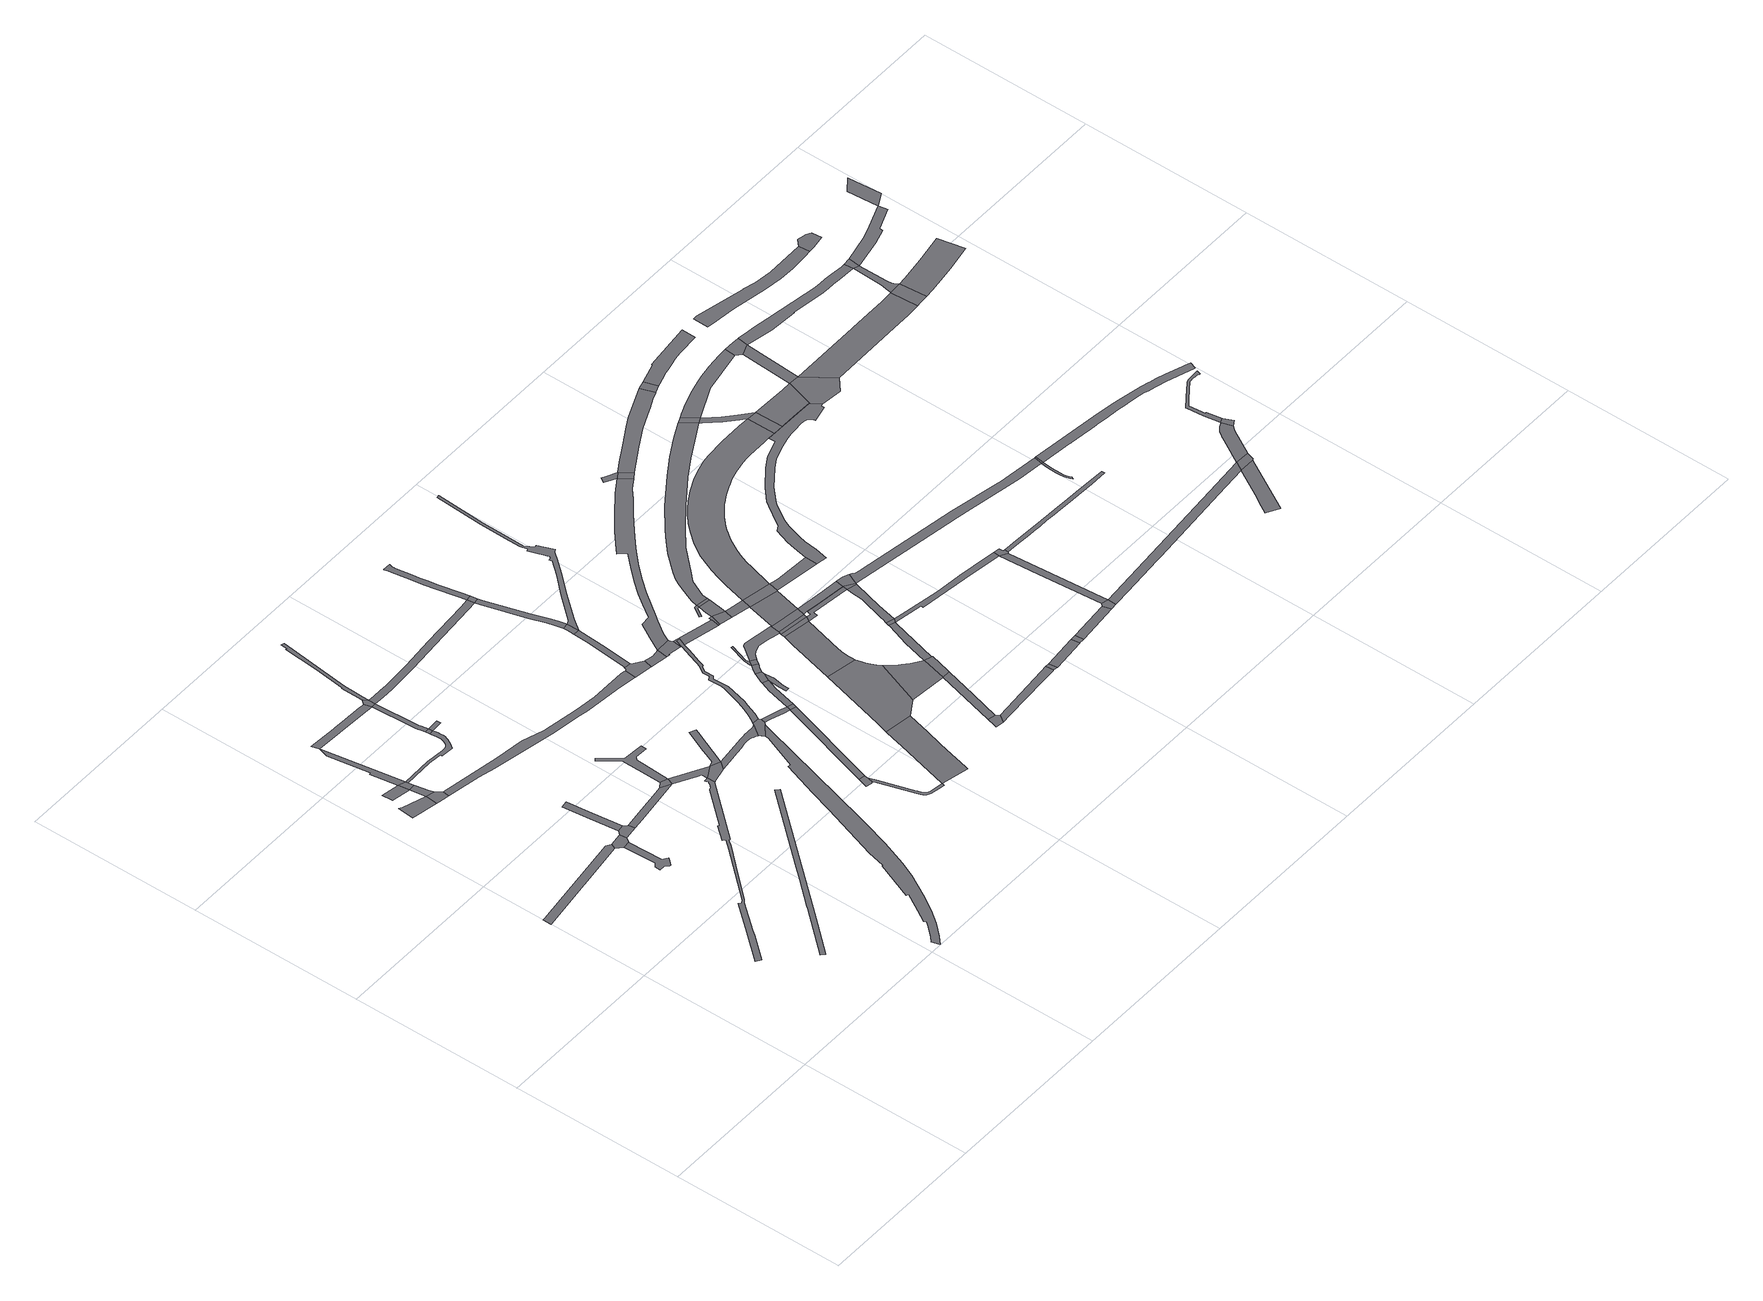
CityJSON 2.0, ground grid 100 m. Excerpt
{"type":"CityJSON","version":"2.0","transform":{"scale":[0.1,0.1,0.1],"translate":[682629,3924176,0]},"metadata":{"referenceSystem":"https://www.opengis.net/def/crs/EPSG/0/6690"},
"CityObjects":{
"road1":{"type":"Road","attributes":{"name":"太田３０１号線","class":"1040","function":"4","usage":"4","RoadStructureAttribute.sectionType":"1"},"geometry":[{"type":"MultiSurface","lod":"1","boundaries":[[[0,1,2,3,4,5]]]}]},
"road2":{"type":"Road","attributes":{"name":"太田１７６号線","class":"1040","function":"4","usage":"4","RoadStructureAttribute.sectionType":"1"},"geometry":[{"type":"MultiSurface","lod":"1","boundaries":[[[6,7,8,9,10]]]}]},
"road3":{"type":"Road","attributes":{"class":"1040","function":"9020","usage":"4","RoadStructureAttribute.sectionType":"1"},"geometry":[{"type":"MultiSurface","lod":"1","boundaries":[[[11,12,13,14]]]}]},
"road4":{"type":"Road","attributes":{"class":"1040","function":"9020","usage":"4","RoadStructureAttribute.sectionType":"1"},"geometry":[{"type":"MultiSurface","lod":"1","boundaries":[[[15,16,17,18,19,20,21,22,23,24,25,26]]]}]},
"road5":{"type":"Road","attributes":{"name":"太田１７６号線","class":"1040","function":"4","usage":"4","RoadStructureAttribute.sectionType":"4"},"geometry":[{"type":"MultiSurface","lod":"1","boundaries":[[[9,8,27,28,29,30]]]}]},
"road6":{"type":"Road","attributes":{"name":"太田４０２号線","class":"1040","function":"4","usage":"4","RoadStructureAttribute.sectionType":"1"},"geometry":[{"type":"MultiSurface","lod":"1","boundaries":[[[31,13,9,30,32,33]]]}]},
"road7":{"type":"Road","attributes":{"name":"太田４０２号線","class":"1040","function":"4","usage":"4","RoadStructureAttribute.sectionType":"4"},"geometry":[{"type":"MultiSurface","lod":"1","boundaries":[[[14,13,31,34,35]]]}]},
"road8":{"type":"Road","attributes":{"name":"太田３０１号線","class":"1040","function":"4","usage":"4","RoadStructureAttribute.sectionType":"4"},"geometry":[{"type":"MultiSurface","lod":"1","boundaries":[[[36,5,4,16,15,37]]]}]},
"road9":{"type":"Road","attributes":{"name":"太田３０４号線","class":"1040","function":"4","usage":"4","RoadStructureAttribute.sectionType":"1"},"geometry":[{"type":"MultiSurface","lod":"1","boundaries":[[[38,39,40,41,42,43,44,45,46,47,48,49,50,51,52,53,54,55,56,57,58,59,60,61,62,63,64,65,66,67,68,69,70,71,72,73]]]}]},
"road10":{"type":"Road","attributes":{"name":"太田４０２号線","class":"1040","function":"4","usage":"4","RoadStructureAttribute.sectionType":"1"},"geometry":[{"type":"MultiSurface","lod":"1","boundaries":[[[74,75,76,77,14,35,78]]]}]},
"road11":{"type":"Road","attributes":{"name":"太田３０１号線","class":"1040","function":"4","usage":"4","RoadStructureAttribute.sectionType":"4"},"geometry":[{"type":"MultiSurface","lod":"1","boundaries":[[[79,80,36,37,81,82]]]}]},
"road12":{"type":"Road","attributes":{"name":"太田５００号線","class":"1040","function":"4","usage":"4","RoadStructureAttribute.sectionType":"1"},"geometry":[{"type":"MultiSurface","lod":"1","boundaries":[[[83,84,85,80,79,86]]]}]},
"road13":{"type":"Road","attributes":{"name":"太田３０５号線","class":"1040","function":"4","usage":"4","RoadStructureAttribute.sectionType":"1"},"geometry":[{"type":"MultiSurface","lod":"1","boundaries":[[[87,88,89,90,91,92,93,94,95,96]]]}]},
"road14":{"type":"Road","attributes":{"name":"太田１８８号線","class":"1040","function":"4","usage":"4","RoadStructureAttribute.sectionType":"1"},"geometry":[{"type":"MultiSurface","lod":"1","boundaries":[[[97,98,99,100,101,102,103,104,105,106,107,108,109,110,111,112,35,34,113,114,115,116,117,118,119,120,121,122,123,124,125]]]}]},
"road15":{"type":"Road","attributes":{"name":"太田１８７号線","class":"1040","function":"4","usage":"4","RoadStructureAttribute.sectionType":"1"},"geometry":[{"type":"MultiSurface","lod":"1","boundaries":[[[126,74,127,128,129,130,131,132,133,134,135]]]}]},
"road16":{"type":"Road","attributes":{"name":"太田３０１号線","class":"1040","function":"4","usage":"4","RoadStructureAttribute.sectionType":"1"},"geometry":[{"type":"MultiSurface","lod":"1","boundaries":[[[136,137,138,139,82,81,140,141]]]}]},
"road17":{"type":"Road","attributes":{"name":"太田１８８号線","class":"1040","function":"4","usage":"4","RoadStructureAttribute.sectionType":"4"},"geometry":[{"type":"MultiSurface","lod":"1","boundaries":[[[142,143,98,97]]]}]},
"road18":{"type":"Road","attributes":{"name":"太田１８８号線","class":"1040","function":"4","usage":"4","RoadStructureAttribute.sectionType":"1"},"geometry":[{"type":"MultiSurface","lod":"1","boundaries":[[[128,144,145,146,147,143,142,148,149,150,151]]]}]},
"road19":{"type":"Road","attributes":{"class":"1040","function":"9020","usage":"4","RoadStructureAttribute.sectionType":"1"},"geometry":[{"type":"MultiSurface","lod":"1","boundaries":[[[152,142,97,153]]]}]},
"road20":{"type":"Road","attributes":{"name":"太田１８７号線","class":"1040","function":"4","usage":"4","RoadStructureAttribute.sectionType":"4"},"geometry":[{"type":"MultiSurface","lod":"1","boundaries":[[[154,129,128,151,155]]]}]},
"road21":{"type":"Road","attributes":{"name":"太田３０１号線","class":"1040","function":"4","usage":"4","RoadStructureAttribute.sectionType":"1"},"geometry":[{"type":"MultiSurface","lod":"1","boundaries":[[[156,136,141,157]]]}]},
"road22":{"type":"Road","attributes":{"name":"山手１６５号線","class":"1040","function":"4","usage":"4","RoadStructureAttribute.sectionType":"1"},"geometry":[{"type":"MultiSurface","lod":"1","boundaries":[[[158,159,160,161,162,163,164,165,166,167,168,169,170,171,172,173,174,175,176,177,178,179,180,181,182,183,184,185,186]]]}]},
"road23":{"type":"Road","attributes":{"name":"太田３０３号線","class":"1040","function":"4","usage":"4","RoadStructureAttribute.sectionType":"1"},"geometry":[{"type":"MultiSurface","lod":"1","boundaries":[[[187,188,189,190,156,157,191,192,193,194,195,196]]]}]},
"road24":{"type":"Road","attributes":{"name":"太田１７６号線","class":"1040","function":"4","usage":"4","RoadStructureAttribute.sectionType":"1"},"geometry":[{"type":"MultiSurface","lod":"1","boundaries":[[[29,28,197,198,199,200,201,202,203,204,205,206,207,208,209,210,211,212]]]}]},
"road25":{"type":"Road","attributes":{"name":"太田３０１号線","class":"1040","function":"4","usage":"4","RoadStructureAttribute.sectionType":"1"},"geometry":[{"type":"MultiSurface","lod":"1","boundaries":[[[157,141,213,214,38,215]]]}]},
"road26":{"type":"Road","attributes":{"name":"太田１８８号線","class":"1040","function":"4","usage":"4","RoadStructureAttribute.sectionType":"1"},"geometry":[{"type":"MultiSurface","lod":"1","boundaries":[[[216,217,218,219,220,221,154,155,222,223]]]}]},
"road27":{"type":"Road","attributes":{"name":"太田３０４号線","class":"1040","function":"4","usage":"4","RoadStructureAttribute.sectionType":"4"},"geometry":[{"type":"MultiSurface","lod":"1","boundaries":[[[215,38,73,224,225]]]}]},
"road28":{"type":"Road","attributes":{"class":"1040","function":"9020","usage":"4","RoadStructureAttribute.sectionType":"1"},"geometry":[{"type":"MultiSurface","lod":"1","boundaries":[[[226,227,228,229,230,231,215,225,232]]]}]},
"road29":{"type":"Road","attributes":{"name":"太田３０４号線","class":"1040","function":"4","usage":"4","RoadStructureAttribute.sectionType":"1"},"geometry":[{"type":"MultiSurface","lod":"1","boundaries":[[[233,234,235,236,237,238,239,240,241,242,225,224,243,244,245,246,247,248,249,250,251,252,253,254]]]}]},
"road30":{"type":"Road","attributes":{"name":"太田５０９号線","class":"1040","function":"4","usage":"4","RoadStructureAttribute.sectionType":"4"},"geometry":[{"type":"MultiSurface","lod":"1","boundaries":[[[255,256,257,258,259,260,261,262]]]}]},
"road31":{"type":"Road","attributes":{"name":"太田１８７号線","class":"1040","function":"4","usage":"4","RoadStructureAttribute.sectionType":"1"},"geometry":[{"type":"MultiSurface","lod":"1","boundaries":[[[263,264,265,266,267,268,269,155,151,270,271,272,273,274,275,276,277]]]}]},
"road32":{"type":"Road","attributes":{"name":"太田１４１号線","class":"1040","function":"4","usage":"4","RoadStructureAttribute.sectionType":"1"},"geometry":[{"type":"MultiSurface","lod":"1","boundaries":[[[260,259,278,279,280,281,282,283,284,285,286,287,288,289,290,291,292,293,294,295,296,297,298,299]]]}]},
"road33":{"type":"Road","attributes":{"name":"山手１６５号線","class":"1040","function":"4","usage":"4","RoadStructureAttribute.sectionType":"4"},"geometry":[{"type":"MultiSurface","lod":"1","boundaries":[[[300,301,233,254,302,303,304,159,158,305,306]]]}]},
"road34":{"type":"Road","attributes":{"name":"太田５０９号線","class":"1040","function":"4","usage":"4","RoadStructureAttribute.sectionType":"1"},"geometry":[{"type":"MultiSurface","lod":"1","boundaries":[[[307,308,255,262,309,310]]]}]},
"road35":{"type":"Road","attributes":{"class":"1040","function":"9020","usage":"4","RoadStructureAttribute.sectionType":"3"},"geometry":[{"type":"MultiSurface","lod":"1","boundaries":[[[306,305,311,312,307,313,314,315]]]}]},
"road36":{"type":"Road","attributes":{"name":"田島飛鹿線","class":"1040","function":"4","usage":"4","RoadStructureAttribute.sectionType":"1"},"geometry":[{"type":"MultiSurface","lod":"1","boundaries":[[[316,317,318,319,291,320,321,322,323,324,325]]]}]},
"road37":{"type":"Road","attributes":{"name":"太田１７６号線","class":"1040","function":"4","usage":"4","RoadStructureAttribute.sectionType":"4"},"geometry":[{"type":"MultiSurface","lod":"1","boundaries":[[[326,327,204,203,328,329,330,331]]]}]},
"road38":{"type":"Road","attributes":{"name":"太田５０９号線","class":"1040","function":"4","usage":"4","RoadStructureAttribute.sectionType":"4"},"geometry":[{"type":"MultiSurface","lod":"1","boundaries":[[[313,307,310,332,333]]]}]},
"road39":{"type":"Road","attributes":{"name":"山手１６５号線","class":"1040","function":"4","usage":"4","RoadStructureAttribute.sectionType":"1"},"geometry":[{"type":"MultiSurface","lod":"1","boundaries":[[[334,335,336,337,338,339,340,341,342,343,344,345,346,347,348,349,350,351,301,300,352,353,354,355,356,357,358,359,360,361,362,363,364,365,366,367,368]]]}]},
"road40":{"type":"Road","attributes":{"name":"太田１８４号線","class":"1040","function":"4","usage":"4","RoadStructureAttribute.sectionType":"1"},"geometry":[{"type":"MultiSurface","lod":"1","boundaries":[[[369,370,371,372,326,331,373]]]}]},
"road41":{"type":"Road","attributes":{"name":"太田５０９号線","class":"1040","function":"4","usage":"4","RoadStructureAttribute.sectionType":"1"},"geometry":[{"type":"MultiSurface","lod":"1","boundaries":[[[374,375,313,333,376,377]]]}]},
"road42":{"type":"Road","attributes":{"name":"太田１７６号線","class":"1040","function":"4","usage":"4","RoadStructureAttribute.sectionType":"1"},"geometry":[{"type":"MultiSurface","lod":"1","boundaries":[[[329,328,378,379,380]]]}]},
"road43":{"type":"Road","attributes":{"name":"太田１８４号線","class":"1040","function":"4","usage":"4","RoadStructureAttribute.sectionType":"4"},"geometry":[{"type":"MultiSurface","lod":"1","boundaries":[[[381,382,383,370,369]]]}]},
"road44":{"type":"Road","attributes":{"name":"太田１８４号線","class":"1040","function":"4","usage":"4","RoadStructureAttribute.sectionType":"1"},"geometry":[{"type":"MultiSurface","lod":"1","boundaries":[[[384,277,385,386,387,388,382,381,389,390,391,392,393]]]}]},
"road45":{"type":"Road","attributes":{"name":"太田１８４号線","class":"1040","function":"4","usage":"4","RoadStructureAttribute.sectionType":"4"},"geometry":[{"type":"MultiSurface","lod":"1","boundaries":[[[394,263,277,384]]]}]},
"road46":{"type":"Road","attributes":{"class":"1040","function":"9020","usage":"4","RoadStructureAttribute.sectionType":"1"},"geometry":[{"type":"MultiSurface","lod":"1","boundaries":[[[395,377,396,397,398,399,400]]]}]},
"road47":{"type":"Road","attributes":{"name":"太田５０９号線","class":"1040","function":"4","usage":"4","RoadStructureAttribute.sectionType":"4"},"geometry":[{"type":"MultiSurface","lod":"1","boundaries":[[[401,402,403,374,377,395,404]]]}]},
"road48":{"type":"Road","attributes":{"name":"太田１８４号線","class":"1040","function":"4","usage":"4","RoadStructureAttribute.sectionType":"1"},"geometry":[{"type":"MultiSurface","lod":"1","boundaries":[[[405,406,407,408,409,410,411,412,413,414,263,394,415,416,417,418,419,420,421,422,423,424]]]}]},
"road49":{"type":"Road","attributes":{"name":"山手１６５号線","class":"1040","function":"4","usage":"4","RoadStructureAttribute.sectionType":"4"},"geometry":[{"type":"MultiSurface","lod":"1","boundaries":[[[425,379,378,426,427,428,429,430,431,432,433]]]}]},
"road50":{"type":"Road","attributes":{"name":"太田５０９号線","class":"1040","function":"4","usage":"4","RoadStructureAttribute.sectionType":"1"},"geometry":[{"type":"MultiSurface","lod":"1","boundaries":[[[434,435,401,404,436,437,438]]]}]},
"road51":{"type":"Road","attributes":{"name":"太田５０９号線","class":"1040","function":"4","usage":"4","RoadStructureAttribute.sectionType":"4"},"geometry":[{"type":"MultiSurface","lod":"1","boundaries":[[[439,434,438,440,441]]]}]},
"road52":{"type":"Road","attributes":{"name":"田島飛鹿線","class":"1040","function":"4","usage":"4","RoadStructureAttribute.sectionType":"4"},"geometry":[{"type":"MultiSurface","lod":"1","boundaries":[[[442,443,444,316,325,445,446,447,448,449,450,451]]]}]},
"road53":{"type":"Road","attributes":{"class":"1040","function":"9020","usage":"4","RoadStructureAttribute.sectionType":"1"},"geometry":[{"type":"MultiSurface","lod":"1","boundaries":[[[452,453,454,455,434,439,456,457,458,459]]]}]},
"road54":{"type":"Road","attributes":{"name":"太田４３１号線","class":"1040","function":"4","usage":"4","RoadStructureAttribute.sectionType":"4"},"geometry":[{"type":"MultiSurface","lod":"1","boundaries":[[[460,461,462,463,464,465,466]]]}]},
"road55":{"type":"Road","attributes":{"name":"太田１７６号線","class":"1040","function":"4","usage":"4","RoadStructureAttribute.sectionType":"3"},"geometry":[{"type":"MultiSurface","lod":"1","boundaries":[[[430,429,335,367,467,468]]]}]},
"road56":{"type":"Road","attributes":{"name":"太田５０９号線","class":"1040","function":"4","usage":"4","RoadStructureAttribute.sectionType":"1"},"geometry":[{"type":"MultiSurface","lod":"1","boundaries":[[[469,470,471,472,473,439,441,474,475,476,477,478,479,480,481,482,483]]]}]},
"road57":{"type":"Road","attributes":{"name":"太田４３１号線","class":"1040","function":"4","usage":"4","RoadStructureAttribute.sectionType":"1"},"geometry":[{"type":"MultiSurface","lod":"1","boundaries":[[[484,485,460,466,486,487,488]]]}]},
"road58":{"type":"Road","attributes":{"name":"新屋敷巾前線","class":"1040","function":"4","usage":"4","RoadStructureAttribute.sectionType":"1"},"geometry":[{"type":"MultiSurface","lod":"1","boundaries":[[[446,445,484,489,490,491,492,493]]]}]},
"road59":{"type":"Road","attributes":{"name":"太田１７６号線","class":"1040","function":"4","usage":"4","RoadStructureAttribute.sectionType":"1"},"geometry":[{"type":"MultiSurface","lod":"1","boundaries":[[[494,468,467,495,496]]]}]},
"road60":{"type":"Road","attributes":{"name":"田島飛鹿線","class":"1040","function":"4","usage":"4","RoadStructureAttribute.sectionType":"1"},"geometry":[{"type":"MultiSurface","lod":"1","boundaries":[[[497,498,442,451,499,500,501,502,503,504,505]]]}]},
"road61":{"type":"Road","attributes":{"class":"1040","function":"9020","usage":"4","RoadStructureAttribute.sectionType":"1"},"geometry":[{"type":"MultiSurface","lod":"1","boundaries":[[[506,507,508,509,510,511,512,513,514]]]}]},
"road62":{"type":"Road","attributes":{"name":"太田１８３号線","class":"1040","function":"4","usage":"4","RoadStructureAttribute.sectionType":"1"},"geometry":[{"type":"MultiSurface","lod":"1","boundaries":[[[515,516,517,518,519,520,521,522,523,524,525,526,527,528,529,530,531,381,369,532,533,534,535,536,537,538,539,540,541,542]]]}]},
"road63":{"type":"Road","attributes":{"name":"太田１７６号線","class":"1040","function":"4","usage":"4","RoadStructureAttribute.sectionType":"4"},"geometry":[{"type":"MultiSurface","lod":"1","boundaries":[[[496,495,543,544]]]}]},
"road64":{"type":"Road","attributes":{"name":"太田３８６号線","class":"1040","function":"4","usage":"4","RoadStructureAttribute.sectionType":"1"},"geometry":[{"type":"MultiSurface","lod":"1","boundaries":[[[514,545,546,496,544,547]]]}]},
"road65":{"type":"Road","attributes":{"name":"太田１４８号線","class":"1040","function":"4","usage":"4","RoadStructureAttribute.sectionType":"1"},"geometry":[{"type":"MultiSurface","lod":"1","boundaries":[[[548,549,464,463,550,551,552,553,554]]]}]},
"road66":{"type":"Road","attributes":{"name":"太田３８６号線","class":"1040","function":"4","usage":"4","RoadStructureAttribute.sectionType":"4"},"geometry":[{"type":"MultiSurface","lod":"1","boundaries":[[[506,514,547,555]]]}]},
"road67":{"type":"Road","attributes":{"name":"田島飛鹿線","class":"1040","function":"4","usage":"4","RoadStructureAttribute.sectionType":"4"},"geometry":[{"type":"MultiSurface","lod":"1","boundaries":[[[556,557,497,505,558]]]}]},
"road68":{"type":"Road","attributes":{"name":"新屋敷巾前線","class":"1040","function":"4","usage":"4","RoadStructureAttribute.sectionType":"4"},"geometry":[{"type":"MultiSurface","lod":"1","boundaries":[[[489,484,488,559,560,561]]]}]},
"road69":{"type":"Road","attributes":{"name":"太田１７６号線","class":"1040","function":"4","usage":"4","RoadStructureAttribute.sectionType":"1"},"geometry":[{"type":"MultiSurface","lod":"1","boundaries":[[[544,543,562,563]]]}]},
"road70":{"type":"Road","attributes":{"name":"田島飛鹿線","class":"1040","function":"4","usage":"4","RoadStructureAttribute.sectionType":"3"},"geometry":[{"type":"MultiSurface","lod":"1","boundaries":[[[564,565,482,481,566,567]]]}]},
"road71":{"type":"Road","attributes":{"name":"新屋敷巾前線","class":"1040","function":"4","usage":"4","RoadStructureAttribute.sectionType":"1"},"geometry":[{"type":"MultiSurface","lod":"1","boundaries":[[[568,569,570,489,561,571,572]]]}]},
"road72":{"type":"Road","attributes":{"name":"田島飛鹿線","class":"1040","function":"4","usage":"4","RoadStructureAttribute.sectionType":"3"},"geometry":[{"type":"MultiSurface","lod":"1","boundaries":[[[573,563,562,574,575,576,577]]]}]},
"road73":{"type":"Road","attributes":{"name":"山手１６５号線","class":"1040","function":"4","usage":"4","RoadStructureAttribute.sectionType":"1"},"geometry":[{"type":"MultiSurface","lod":"1","boundaries":[[[578,579,580,581,582,583,584,585,586,587,588,589,590,591,592,379,425,593,594,595,596,597,598,599,600,601,602,603,604,605,606,607,608,609]]]}]},
"road74":{"type":"Road","attributes":{"name":"太田１４８号線","class":"1040","function":"4","usage":"4","RoadStructureAttribute.sectionType":"4"},"geometry":[{"type":"MultiSurface","lod":"1","boundaries":[[[610,548,554,611]]]}]},
"road75":{"type":"Road","attributes":{"name":"新屋敷巾前線","class":"1040","function":"4","usage":"4","RoadStructureAttribute.sectionType":"4"},"geometry":[{"type":"MultiSurface","lod":"1","boundaries":[[[612,568,572,613]]]}]},
"road76":{"type":"Road","attributes":{"class":"1040","function":"9020","usage":"4","RoadStructureAttribute.sectionType":"1"},"geometry":[{"type":"MultiSurface","lod":"1","boundaries":[[[614,615,616,617,618,558,505,619,620,621,622,623]]]}]},
"road77":{"type":"Road","attributes":{"name":"太田５０９号線","class":"1040","function":"4","usage":"4","RoadStructureAttribute.sectionType":"1"},"geometry":[{"type":"MultiSurface","lod":"1","boundaries":[[[567,566,624,625,626,627,628]]]}]},
"road78":{"type":"Road","attributes":{"name":"新屋敷巾前線","class":"1040","function":"4","usage":"4","RoadStructureAttribute.sectionType":"1"},"geometry":[{"type":"MultiSurface","lod":"1","boundaries":[[[622,629,630,631,632,612,613,633,634,635]]]}]},
"road79":{"type":"Road","attributes":{"name":"太田１４８号線","class":"1040","function":"4","usage":"4","RoadStructureAttribute.sectionType":"1"},"geometry":[{"type":"MultiSurface","lod":"1","boundaries":[[[636,610,611,637,638,639]]]}]},
"road80":{"type":"Road","attributes":{"name":"太田１７６号線","class":"1040","function":"4","usage":"4","RoadStructureAttribute.sectionType":"1"},"geometry":[{"type":"MultiSurface","lod":"1","boundaries":[[[640,577,576,641,642]]]}]},
"road81":{"type":"Road","attributes":{"name":"新屋敷巾前線","class":"1040","function":"4","usage":"4","RoadStructureAttribute.sectionType":"4"},"geometry":[{"type":"MultiSurface","lod":"1","boundaries":[[[626,623,622,635,643]]]}]},
"road82":{"type":"Road","attributes":{"name":"新屋敷巾前線","class":"1040","function":"4","usage":"4","RoadStructureAttribute.sectionType":"4"},"geometry":[{"type":"MultiSurface","lod":"1","boundaries":[[[627,626,643,644,645]]]}]},
"road83":{"type":"Road","attributes":{"name":"太田１４８号線","class":"1040","function":"4","usage":"4","RoadStructureAttribute.sectionType":"4"},"geometry":[{"type":"MultiSurface","lod":"1","boundaries":[[[646,636,639,647]]]}]},
"road84":{"type":"Road","attributes":{"name":"太田１４９号線","class":"1040","function":"4","usage":"4","RoadStructureAttribute.sectionType":"1"},"geometry":[{"type":"MultiSurface","lod":"1","boundaries":[[[613,572,648,649,650,651,652,653,654,655,656]]]}]},
"road85":{"type":"Road","attributes":{"name":"太田３８６号線","class":"1040","function":"4","usage":"4","RoadStructureAttribute.sectionType":"1"},"geometry":[{"type":"MultiSurface","lod":"1","boundaries":[[[657,658,659,660,661,662,663,664,665,666,667,668,669,670,506,555,671,672,673,674,675,676,677,678,679,680]]]}]},
"road86":{"type":"Road","attributes":{"name":"太田１４８号線","class":"1040","function":"4","usage":"4","RoadStructureAttribute.sectionType":"1"},"geometry":[{"type":"MultiSurface","lod":"1","boundaries":[[[681,646,647,682]]]}]},
"road87":{"type":"Road","attributes":{"name":"田島飛鹿線","class":"1040","function":"4","usage":"4","RoadStructureAttribute.sectionType":"1"},"geometry":[{"type":"MultiSurface","lod":"1","boundaries":[[[683,684,685,686,687,688,689,690,691,692,693,694,695,696,697,698,699,700,563,562,565,481,480,556,558,701,566,567,575,577,702,703,704,705,706,707,708,709,710,711,712,713,714,715,716,717,718,719,720,721,722,723,724,725,726,727,728,729,730,731,732,733,734,735,736,737,738]]]}]},
"road88":{"type":"Road","attributes":{"class":"1040","function":"9020","usage":"4","RoadStructureAttribute.sectionType":"1"},"geometry":[{"type":"MultiSurface","lod":"1","boundaries":[[[739,740,741,578,742,743]]]}]},
"road89":{"type":"Road","attributes":{"name":"山手１６５号線","class":"1040","function":"4","usage":"4","RoadStructureAttribute.sectionType":"4"},"geometry":[{"type":"MultiSurface","lod":"1","boundaries":[[[742,578,609,744]]]}]},
"road90":{"type":"Road","attributes":{"name":"太田１４８号線","class":"1040","function":"4","usage":"4","RoadStructureAttribute.sectionType":"4"},"geometry":[{"type":"MultiSurface","lod":"1","boundaries":[[[745,681,682,746,747]]]}]},
"road91":{"type":"Road","attributes":{"name":"太田１４９号線","class":"1040","function":"4","usage":"4","RoadStructureAttribute.sectionType":"1"},"geometry":[{"type":"MultiSurface","lod":"1","boundaries":[[[651,748,745,747,749]]]}]},
"road92":{"type":"Road","attributes":{"name":"太田１４９号線","class":"1040","function":"4","usage":"4","RoadStructureAttribute.sectionType":"4"},"geometry":[{"type":"MultiSurface","lod":"1","boundaries":[[[652,651,749,750,751,752,753]]]}]},
"road93":{"type":"Road","attributes":{"name":"新屋敷巾前線","class":"1040","function":"4","usage":"4","RoadStructureAttribute.sectionType":"1"},"geometry":[{"type":"MultiSurface","lod":"1","boundaries":[[[644,643,754,755,756,757,758,759,760,761,762,763,764,765,766,767,768,769,770,771,772,773]]]}]},
"road94":{"type":"Road","attributes":{"name":"太田４３２号線","class":"1040","function":"4","usage":"4","RoadStructureAttribute.sectionType":"1"},"geometry":[{"type":"MultiSurface","lod":"1","boundaries":[[[774,775,776,777,778,779,780,781,782,783,784,785,786,642,641,787,788,789,790,791,792,793,794,795,796,797,798,799,800,801,802,803,804,805,806,807,808,809,810,811,812,813,814]]]}]},
"road95":{"type":"Road","attributes":{"name":"山手１６５号線","class":"1040","function":"4","usage":"4","RoadStructureAttribute.sectionType":"1"},"geometry":[{"type":"MultiSurface","lod":"1","boundaries":[[[815,816,817,818,819,742,744,820,821,822,823,824,825,826,827]]]}]},
"road96":{"type":"Road","attributes":{"name":"太田３８６号線","class":"1040","function":"4","usage":"4","RoadStructureAttribute.sectionType":"4"},"geometry":[{"type":"MultiSurface","lod":"1","boundaries":[[[828,829,830,657,680,831]]]}]},
"road97":{"type":"Road","attributes":{"name":"太田４７４号線","class":"1040","function":"4","usage":"4","RoadStructureAttribute.sectionType":"1"},"geometry":[{"type":"MultiSurface","lod":"1","boundaries":[[[751,750,832,833,834,835,836,837,838,839,840,841,842,843,844,845,846,847,848,849,850]]]}]},
"road98":{"type":"Road","attributes":{"class":"1040","function":"9020","usage":"4","RoadStructureAttribute.sectionType":"1"},"geometry":[{"type":"MultiSurface","lod":"1","boundaries":[[[831,680,851,852,853,854,738,855,856,857,858]]]}]},
"road99":{"type":"Road","attributes":{"name":"田島飛鹿線","class":"1040","function":"4","usage":"4","RoadStructureAttribute.sectionType":"4"},"geometry":[{"type":"MultiSurface","lod":"1","boundaries":[[[738,737,859,855]]]}]},
"road100":{"type":"Road","attributes":{"name":"太田１４８号線","class":"1040","function":"4","usage":"4","RoadStructureAttribute.sectionType":"1"},"geometry":[{"type":"MultiSurface","lod":"1","boundaries":[[[860,861,747,746,862,863,864,865,866,867,868]]]}]},
"road101":{"type":"Road","attributes":{"name":"山手１６５号線","class":"1040","function":"4","usage":"4","RoadStructureAttribute.sectionType":"4"},"geometry":[{"type":"MultiSurface","lod":"1","boundaries":[[[869,815,827,870,871]]]}]},
"road102":{"type":"Road","attributes":{"name":"太田３８６号線","class":"1040","function":"4","usage":"4","RoadStructureAttribute.sectionType":"1"},"geometry":[{"type":"MultiSurface","lod":"1","boundaries":[[[872,873,874,875,876,877,878,879,880,881,882,883,884,828,831,885,886]]]}]},
"road103":{"type":"Road","attributes":{"name":"田島飛鹿線","class":"1040","function":"4","usage":"4","RoadStructureAttribute.sectionType":"1"},"geometry":[{"type":"MultiSurface","lod":"1","boundaries":[[[855,859,887,888,889,890,891]]]}]},
"road104":{"type":"Road","attributes":{"class":"1040","function":"9020","usage":"4","RoadStructureAttribute.sectionType":"1"},"geometry":[{"type":"MultiSurface","lod":"1","boundaries":[[[760,892,893,894,895,896,897,898,899,900,901,902,903,904]]]}]},
"road105":{"type":"Road","attributes":{"name":"山手１６５号線","class":"1040","function":"4","usage":"4","RoadStructureAttribute.sectionType":"1"},"geometry":[{"type":"MultiSurface","lod":"1","boundaries":[[[905,906,907,869,871,908,909,910,911,912,913,914,915,916,917]]]}]},
"road106":{"type":"Road","attributes":{"name":"新屋敷巾前線","class":"1040","function":"4","usage":"4","RoadStructureAttribute.sectionType":"4"},"geometry":[{"type":"MultiSurface","lod":"1","boundaries":[[[761,760,904,918]]]}]},
"road107":{"type":"Road","attributes":{"name":"田島飛鹿線","class":"1040","function":"4","usage":"4","RoadStructureAttribute.sectionType":"4"},"geometry":[{"type":"MultiSurface","lod":"1","boundaries":[[[890,889,814,813,919,920,921]]]}]},
"road108":{"type":"Road","attributes":{"name":"太田３８０号線","class":"1040","function":"4","usage":"4","RoadStructureAttribute.sectionType":"1"},"geometry":[{"type":"MultiSurface","lod":"1","boundaries":[[[922,923,890,921]]]}]},
"road109":{"type":"Road","attributes":{"name":"太田３８６号線","class":"1040","function":"4","usage":"4","RoadStructureAttribute.sectionType":"4"},"geometry":[{"type":"MultiSurface","lod":"1","boundaries":[[[872,886,923,922,924,925]]]}]},
"road110":{"type":"Road","attributes":{"name":"太田３９４号線","class":"1040","function":"4","usage":"4","RoadStructureAttribute.sectionType":"1"},"geometry":[{"type":"MultiSurface","lod":"1","boundaries":[[[868,926,927,928,929,930]]]}]},
"road111":{"type":"Road","attributes":{"name":"太田１４８号線","class":"1040","function":"4","usage":"4","RoadStructureAttribute.sectionType":"4"},"geometry":[{"type":"MultiSurface","lod":"1","boundaries":[[[860,868,930,931,932,933]]]}]},
"road112":{"type":"Road","attributes":{"name":"田島飛鹿線","class":"1040","function":"4","usage":"4","RoadStructureAttribute.sectionType":"1"},"geometry":[{"type":"MultiSurface","lod":"1","boundaries":[[[921,920,934,935,936,937,938,939,940,941]]]}]},
"road113":{"type":"Road","attributes":{"name":"新屋敷巾前線","class":"1040","function":"4","usage":"4","RoadStructureAttribute.sectionType":"1"},"geometry":[{"type":"MultiSurface","lod":"1","boundaries":[[[918,904,942,943,944,945,946,947,948,949,950,951,952,953,954,955,956,957,958,959,960,961,962,963,964,965,966,967,968,969,970,971,972,973,974,975,976]]]}]},
"road114":{"type":"Road","attributes":{"name":"太田３９４号線","class":"1040","function":"4","usage":"4","RoadStructureAttribute.sectionType":"1"},"geometry":[{"type":"MultiSurface","lod":"1","boundaries":[[[977,978,979,980,981,982,983,984,985,986,860,933,987,988,989]]]}]},
"road115":{"type":"Road","attributes":{"name":"太田３８６号線","class":"1040","function":"4","usage":"4","RoadStructureAttribute.sectionType":"1"},"geometry":[{"type":"MultiSurface","lod":"1","boundaries":[[[924,922,990,991,992,993,994,995,996,997,998,999,1000,1001,1002,1003,1004,1005,1006,1007,1008,1009]]]}]},
"road116":{"type":"Road","attributes":{"name":"太田３９４号線","class":"1040","function":"4","usage":"4","RoadStructureAttribute.sectionType":"4"},"geometry":[{"type":"MultiSurface","lod":"1","boundaries":[[[1010,1011,1012,989,988,1013]]]}]},
"road117":{"type":"Road","attributes":{"name":"山手１６５号線","class":"1040","function":"4","usage":"4","RoadStructureAttribute.sectionType":"1"},"geometry":[{"type":"MultiSurface","lod":"1","boundaries":[[[1014,1015,1016,1017,1018,1019,1020,1021,1022,1023,1024,1025,1026,1027,1028]]]}]},
"road118":{"type":"Road","attributes":{"class":"1040","function":"9020","usage":"4","RoadStructureAttribute.sectionType":"1"},"geometry":[{"type":"MultiSurface","lod":"1","boundaries":[[[1029,1030,1031,1032,1033,1034,1035,1036,1037,1038,1039,1040,1041,1042,1043,1044,1045,1011,1010,1046,1047,1048,1049,1050,1051,1052,1053,1054,1055,1056,1057,1058,1059,1060,1061,1062,1063,1064]]]}]},
"road119":{"type":"Road","attributes":{"name":"田島飛鹿線","class":"1040","function":"4","usage":"4","RoadStructureAttribute.sectionType":"4"},"geometry":[{"type":"MultiSurface","lod":"1","boundaries":[[[1065,937,936,1066,1067]]]}]},
"road120":{"type":"Road","attributes":{"name":"太田３５号線","class":"1040","function":"4","usage":"4","RoadStructureAttribute.sectionType":"1"},"geometry":[{"type":"MultiSurface","lod":"1","boundaries":[[[1068,1069,1070,1071,937,1065,1072,1073,1074,1075]]]}]},
"road121":{"type":"Road","attributes":{"name":"太田３８６号線","class":"1040","function":"4","usage":"4","RoadStructureAttribute.sectionType":"4"},"geometry":[{"type":"MultiSurface","lod":"1","boundaries":[[[1076,999,998,1077,1068,1075]]]}]},
"road122":{"type":"Road","attributes":{"name":"山手１６５号線","class":"1040","function":"4","usage":"4","RoadStructureAttribute.sectionType":"4"},"geometry":[{"type":"MultiSurface","lod":"1","boundaries":[[[1078,1024,1023,1079,1080,1081,1082]]]}]},
"road123":{"type":"Road","attributes":{"name":"田島飛鹿線","class":"1040","function":"4","usage":"4","RoadStructureAttribute.sectionType":"1"},"geometry":[{"type":"MultiSurface","lod":"1","boundaries":[[[1083,1084,1085,1086,1065,1067,1087,1088,1089,1090]]]}]},
"road124":{"type":"Road","attributes":{"name":"太田３８６号線","class":"1040","function":"4","usage":"4","RoadStructureAttribute.sectionType":"1"},"geometry":[{"type":"MultiSurface","lod":"1","boundaries":[[[1091,1092,1093,1094,1076,1075,1095,1096,1097,1098]]]}]},
"road125":{"type":"Road","attributes":{"name":"井口石橋線","class":"1040","function":"4","usage":"4","RoadStructureAttribute.sectionType":"3"},"geometry":[{"type":"MultiSurface","lod":"1","boundaries":[[[1099,1100,1091,1101]]]}]}
},
"vertices":[
[596,1711,0],[14,1628,0],[1,1629,0],[0,1577,0],[608,1664,0],[623,1695,0],
[173,2664,0],[165,2570,0],[318,2540,0],[325,2611,0],[191,2653,0],
[197,2785,0],[200,2723,0],[310,2702,0],[299,2766,0],
[685,1637,0],[643,1633,0],[652,1445,0],[630,1430,0],[631,1397,0],[661,1398,0],[679,1381,0],[682,1378,0],[686,1375,0],[706,1399,0],[720,1415,0],[693,1437,0],
[374,2529,0],[394,2526,0],[398,2565,0],[373,2597,0],
[348,2705,0],[364,2627,0],[348,2702,0],
[342,2738,0],[340,2752,0],
[699,1703,0],[702,1664,0],
[1275,1615,0],[1265,1613,0],[1253,1612,0],[1254,1605,0],[1260,1594,0],[1253,1590,0],[1250,1580,0],[1234,1562,0],[1218,1556,0],[1050,1361,0],[1047,1363,0],[1044,1366,0],[978,1288,0],[994,1274,0],[982,1261,0],[968,1244,0],[952,1226,0],[713,953,0],[696,942,0],[683,953,0],[553,798,0],[416,638,0],[444,619,0],[558,752,0],[578,781,0],[703,933,0],[721,947,0],[831,1072,0],[981,1237,0],[991,1253,0],[1003,1266,0],[1010,1261,0],[1076,1339,0],[1271,1565,0],[1277,1568,0],[1276,1570,0],
[262,3226,0],[245,3167,0],[285,2925,0],[273,2923,0],[305,2968,0],
[756,1731,0],[717,1724,0],[783,1674,0],[777,1713,0],
[718,2051,0],[677,2046,0],[694,1906,0],[735,1907,0],
[1413,1305,0],[1071,906,0],[999,822,0],[875,679,0],[864,666,0],[648,415,0],[668,397,0],[808,559,0],[883,647,0],[1433,1287,0],
[703,2871,0],[678,2868,0],[680,2855,0],[682,2841,0],[683,2828,0],[684,2814,0],[683,2802,0],[681,2791,0],[678,2785,0],[671,2772,0],[664,2760,0],[656,2752,0],[647,2748,0],[638,2747,0],[627,2748,0],[519,2757,0],[518,2743,0],[595,2737,0],[593,2725,0],[664,2719,0],[683,2744,0],[693,2759,0],[701,2775,0],[705,2784,0],[708,2798,0],[709,2814,0],[709,2829,0],[707,2844,0],[705,2859,0],
[251,3268,0],[585,3210,0],[651,3207,0],[638,3248,0],[631,3249,0],[610,3250,0],[587,3251,0],[458,3257,0],[427,3259,0],[414,3259,0],
[1078,1755,0],[1037,1749,0],[877,1727,0],[786,1714,0],[849,1683,0],[1136,1723,0],
[699,2894,0],[674,2892,0],
[664,2963,0],[665,2946,0],[667,2933,0],[669,2922,0],[692,2936,0],[690,2949,0],[689,2964,0],[676,3206,0],
[770,2898,0],[771,2875,0],
[657,3273,0],[676,3247,0],
[1109,1776,0],[1151,1762,0],
[1743,1624,0],[1679,1570,0],[1679,1554,0],[1598,1352,0],[1585,1356,0],[1514,1147,0],[1469,1014,0],[1355,666,0],[1330,563,0],[1325,565,0],[1236,345,0],[1248,340,0],[1189,236,0],[1144,165,0],[1152,152,0],[1139,135,0],[1081,70,0],[1056,49,0],[1070,4,0],[1111,41,0],[1172,109,0],[1227,183,0],[1290,283,0],[1361,410,0],[1399,501,0],[1455,650,0],[1508,815,0],[1520,858,0],[1729,1579,0],
[1045,2129,0],[1030,2119,0],[1112,2016,0],[1111,1915,0],[1159,1916,0],[1161,1964,0],[1176,1979,0],[1249,1974,0],[1251,2008,0],[1134,2016,0],
[591,2493,0],[684,2471,0],[1064,2397,0],[1233,2371,0],[1281,2365,0],[1488,2345,0],[1608,2327,0],[1616,2392,0],[1607,2394,0],[1584,2397,0],[1486,2398,0],[1377,2397,0],[1252,2412,0],[1043,2447,0],[916,2484,0],[753,2507,0],
[1255,1660,0],[1276,1649,0],[1348,1656,0],
[715,3823,0],[710,3783,0],[703,3784,0],[685,3581,0],[665,3403,0],[659,3403,0],[679,3404,0],[731,3817,0],
[1369,1591,0],[1404,1634,0],
[1506,1866,0],[1498,1869,0],[1470,1881,0],[1412,1747,0],[1400,1721,0],[1377,1666,0],[1498,1849,0],
[1707,1669,0],[1700,1665,0],[1694,1662,0],[1685,1661,0],[1623,1659,0],[1621,1659,0],[1592,1657,0],[1587,1657,0],[1563,1654,0],[1503,1646,0],[1457,1603,0],[1502,1609,0],[1504,1609,0],[1539,1614,0],[1574,1621,0],[1602,1623,0],[1611,1622,0],[1617,1621,0],[1629,1618,0],[1639,1614,0],[1649,1610,0],[1660,1604,0],
[1727,1028,0],[1710,971,0],[1744,963,0],[1748,965,0],[1752,966,0],[1762,1001,0],[1762,1008,0],[1763,1020,0],
[1523,3304,0],[1467,3299,0],[1178,3273,0],[981,3256,0],[810,3246,0],[765,3245,0],[717,3245,0],[716,3204,0],[765,3204,0],[812,3205,0],[896,3210,0],[984,3215,0],[1181,3232,0],[1467,3258,0],[1531,3264,0],
[1756,964,0],[1759,959,0],[1825,746,0],[1831,726,0],[1836,716,0],[1841,709,0],[1848,702,0],[1860,694,0],[1869,691,0],[1885,688,0],[1932,680,0],[1933,680,0],[1952,677,0],[1956,691,0],[1878,704,0],[1869,707,0],[1859,715,0],[1851,724,0],[1846,730,0],[1839,756,0],[1838,759,0],[1776,960,0],
[1753,1677,0],[1713,1676,0],[1667,1597,0],[1672,1590,0],[1677,1581,0],[1755,1636,0],[1759,1662,0],
[1900,1592,0],[1890,1559,0],[1765,1029,0],[1934,1583,0],
[1786,1627,0],[1867,1602,0],[1907,1617,0],[1874,1628,0],[1793,1652,0],
[2070,1130,0],[2056,1075,0],[2039,1010,0],[2010,899,0],[2113,657,0],[2118,675,0],[2156,826,0],[2170,875,0],[2194,970,0],[2231,1107,0],
[1629,2408,0],[1623,2396,0],[1715,2311,0],[1726,2361,0],[1670,2401,0],[1666,2404,0],
[1939,1602,0],[1941,1608,0],
[1934,2327,0],[1919,2284,0],[1905,2245,0],[1893,2213,0],[1874,2158,0],[1862,2127,0],[1837,2087,0],[1839,2045,0],[1834,2045,0],[1816,2034,0],[1820,1955,0],[1816,1931,0],[1799,1876,0],[1784,1828,0],[1771,1792,0],[1757,1757,0],[1744,1730,0],[1731,1705,0],[1773,1715,0],[1785,1744,0],[1797,1775,0],[1808,1805,0],[1821,1850,0],[1841,1931,0],[1836,2022,0],[1852,2035,0],[1850,2087,0],[1870,2118,0],[1877,2115,0],[1881,2125,0],[1892,2156,0],[1911,2210,0],[1923,2242,0],[1936,2280,0],[1952,2323,0],
[1695,2748,0],[1660,2747,0],[1657,2666,0],[1632,2418,0],[1684,2570,0],
[1962,1815,0],[1941,1756,0],[1975,1746,0],[1995,1803,0],
[1816,2296,0],[1823,2356,0],[1780,2352,0],
[1693,2816,0],[1659,2812,0],[1662,2789,0],
[1562,3270,0],[1536,3237,0],[1608,2991,0],[1639,2903,0],[1650,2860,0],[1692,2829,0],[1683,2868,0],[1669,2913,0],[1638,3001,0],[1567,3245,0],
[1554,3310,0],
[2019,1845,0],[1990,1729,0],[1991,1690,0],[2013,1691,0],[2013,1726,0],[2023,1794,0],
[1991,1882,0],[1987,1874,0],[1967,1830,0],[2022,1866,0],
[1436,3757,0],[1438,3754,0],[1443,3732,0],[1446,3715,0],[1459,3634,0],[1462,3619,0],[1468,3578,0],[1477,3530,0],[1487,3476,0],[1512,3358,0],[1543,3365,0],[1519,3483,0],[1509,3536,0],[1500,3584,0],[1494,3624,0],[1478,3718,0],[1478,3728,0],[1478,3736,0],[1480,3745,0],[1483,3755,0],
[1911,2361,0],[1835,2293,0],[1836,2297,0],[1907,2286,0],[1912,2285,0],[1919,2336,0],[1916,2341,0],[1913,2347,0],[1912,2353,0],
[2026,1933,0],[2006,1908,0],[2036,1889,0],[2044,1899,0],[2054,1912,0],
[2044,1959,0],[2071,1936,0],[2074,1939,0],
[2193,1591,0],[2119,1312,0],[2088,1194,0],[2323,1167,0],[2422,1435,0],[2406,1457,0],[2393,1484,0],[2383,1510,0],[2377,1533,0],[2371,1561,0],
[2063,2090,0],[2027,1981,0],[2023,1944,0],[2025,1935,0],[2039,1963,0],[2036,1969,0],[2036,1977,0],[2073,2087,0],
[2446,792,0],[2434,743,0],[2430,730,0],[2475,723,0],[2505,765,0],[2492,783,0],[2491,785,0],
[2146,2233,0],[2154,2284,0],
[2126,2056,0],[2117,2052,0],[2111,2048,0],[2084,2014,0],[2052,1970,0],[2081,1949,0],[2098,1967,0],[2122,1981,0],[2155,1990,0],[2209,1985,0],[2275,1969,0],[2290,1967,0],[2292,1976,0],[2297,2023,0],[2299,2029,0],
[2541,1149,0],[2540,1146,0],[2515,877,0],[2538,958,0],[2589,1148,0],
[2576,1294,0],[2519,1334,0],[2485,1363,0],[2464,1382,0],[2439,1411,0],
[2156,2299,0],[2154,2232,0],[2172,2298,0],
[2281,1930,0],[2264,1864,0],[2369,1583,0],[2369,1607,0],[2371,1630,0],[2374,1651,0],[2377,1664,0],[2379,1674,0],[2440,1905,0],
[2190,2404,0],[2171,2402,0],[2169,2400,0],[2133,2343,0],[2142,2336,0],[2171,2380,0],[2175,2385,0],[2179,2387,0],[2186,2387,0],
[2008,3867,0],[1994,3864,0],[1978,3580,0],[1976,3428,0],[1975,3337,0],[1986,3295,0],[1974,3288,0],[1983,3258,0],[2011,3178,0],[2007,3169,0],[1992,3164,0],[1992,3157,0],[1999,3152,0],[1931,3071,0],[1834,2966,0],[1721,2832,0],[1711,2824,0],[1741,2812,0],[1854,2948,0],[1950,3055,0],[2018,3136,0],[2050,3176,0],[2067,3188,0],[2032,3277,0],[2021,3275,0],[1989,3324,0],[1990,3428,0],[1992,3580,0],
[2229,2216,0],[2243,2268,0],
[2179,2352,0],[2175,2323,0],[2257,2376,0],
[2910,802,0],[2870,798,0],[2529,727,0],[2685,741,0],[2812,749,0],[2910,756,0],[2915,756,0],
[2259,2393,0],
[2287,1955,0],[2283,1941,0],[2457,1932,0],
[2593,1163,0],[2624,1280,0],[2619,1281,0],
[2341,2193,0],[2354,2249,0],
[2306,2022,0],[2302,2022,0],[2463,1955,0],[2474,2002,0],
[2660,1580,0],[2658,1572,0],[2615,1439,0],[2695,1562,0],[2697,1570,0],
[2372,2246,0],[2352,2191,0],[2512,2159,0],[2515,2159,0],[2526,2216,0],
[2643,3258,0],[2556,3200,0],[2439,3113,0],[2346,3037,0],[2254,2956,0],[2227,2932,0],[2263,2892,0],[2255,2883,0],[2199,2822,0],[2132,2746,0],[2075,2676,0],[2030,2615,0],[1977,2536,0],[1919,2528,0],[1872,2445,0],[1913,2368,0],[1916,2375,0],[1923,2388,0],[1935,2410,0],[1985,2484,0],[2002,2509,0],[2107,2653,0],[2162,2721,0],[2227,2796,0],[2283,2852,0],[2319,2886,0],[2408,2967,0],[2496,3043,0],[2571,3101,0],[2580,3107,0],[2633,3155,0],[2690,3193,0],
[2934,804,0],[2939,754,0],
[2667,1601,0],[2713,1588,0],
[2560,1942,0],[2528,1946,0],[2490,1952,0],[2488,1946,0],[2485,1929,0],[2499,1899,0],[2504,1924,0],[2726,1899,0],[2732,1898,0],[2735,1923,0],
[2491,1956,0],[2560,1947,0],[2735,1928,0],[2742,1972,0],[2648,1982,0],
[2726,1857,0],[2722,1796,0],[2678,1638,0],[2677,1633,0],[2740,1706,0],[2761,1786,0],[2788,1881,0],
[3137,822,0],[2943,754,0],[3139,773,0],[3142,773,0],
[2581,2207,0],[2779,2123,0],[2782,2193,0],
[2791,1891,0],
[2820,1953,0],[2787,1967,0],
[3171,826,0],[3175,776,0],
[2865,1542,0],[2863,1528,0],[3201,1486,0],[3375,1460,0],[3377,1496,0],[3244,1514,0],[3149,1526,0],[2996,1542,0],[2790,1574,0],
[3132,3264,0],[3035,3215,0],[2921,3149,0],[2808,3077,0],[2637,2957,0],[2507,2851,0],[2447,2797,0],[2386,2739,0],[2295,2635,0],[2268,2598,0],[2252,2569,0],[2233,2530,0],[2213,2478,0],[2200,2442,0],[2264,2428,0],[2307,2522,0],[2346,2562,0],[2472,2696,0],[2578,2782,0],[2699,2875,0],[2864,2992,0],[2974,3062,0],[3084,3125,0],[3192,3186,0],
[3410,847,0],[3424,799,0],
[3299,3017,0],[3163,3015,0],[3042,3007,0],[2998,2999,0],[2927,2980,0],[2877,2963,0],[2797,2925,0],[2733,2888,0],[2691,2858,0],[2654,2828,0],[2616,2793,0],[2575,2750,0],[2519,2680,0],[2495,2642,0],[2470,2600,0],[2427,2498,0],[2406,2439,0],[2388,2381,0],[2460,1945,0],[2529,2228,0],[2566,2360,0],[2578,2402,0],[2587,2430,0],[2596,2452,0],[2601,2465,0],[2614,2490,0],[2622,2506,0],[2641,2540,0],[2661,2571,0],[2679,2595,0],[2694,2615,0],[2709,2633,0],[2724,2649,0],[2742,2668,0],[2756,2681,0],[2770,2693,0],[2786,2706,0],[2803,2719,0],[2822,2732,0],[2849,2749,0],[2870,2762,0],[2903,2779,0],[2933,2792,0],[2954,2801,0],[2976,2810,0],[3003,2819,0],[3038,2829,0],[3070,2837,0],[3094,2842,0],[3117,2845,0],[3140,2847,0],[3174,2849,0],[3290,2851,0],[3322,2853,0],[3367,2852,0],[3364,3015,0],
[2597,3319,0],[2580,3291,0],[2621,3270,0],[2678,3281,0],[2627,3305,0],
[2726,3216,0],
[3426,862,0],[3462,803,0],[3466,852,0],
[3394,1229,0],[3417,1436,0],
[3425,1443,0],[3426,1465,0],[3416,1465,0],[3415,1491,0],
[3393,1795,0],[3460,1784,0],[3573,1766,0],[3591,1763,0],[3863,1714,0],[4008,1699,0],[4012,1698,0],[4019,1749,0],[3851,1769,0],[3819,1773,0],[3794,1776,0],[3772,1780,0],[3478,1837,0],[2879,1928,0],[2869,1930,0],[2854,1933,0],[2848,1936,0],[2842,1939,0],[2838,1943,0],[2834,1947,0],
[3322,2850,0],[3324,2812,0],[3272,2795,0],[3220,2777,0],[3150,2735,0],[3042,2653,0],[2971,2586,0],[2950,2559,0],[2883,2456,0],[2872,2436,0],[2840,2419,0],[2811,2328,0],[2798,2280,0],[2841,2113,0],[2856,2188,0],[2864,2267,0],[2876,2310,0],[2903,2395,0],[2920,2433,0],[2984,2534,0],[3003,2556,0],[3071,2622,0],[3119,2658,0],[3179,2700,0],[3228,2730,0],[3265,2745,0],[3318,2763,0],[3369,2776,0],[3413,2784,0],[3452,2788,0],[3493,2792,0],[3520,2791,0],[3538,2785,0],[3556,2769,0],[3557,2768,0],[3563,2750,0],[3568,2751,0],[3659,2773,0],[3660,2791,0],[3672,2794,0],[3638,2846,0],
[3203,3563,0],[3008,3478,0],[2953,3445,0],[2841,3381,0],[2736,3318,0],[2778,3250,0],[2881,3312,0],[2993,3376,0],[3077,3414,0],[3130,3438,0],[3184,3463,0],[3226,3480,0],[3230,3482,0],
[3166,3280,0],[3139,3267,0],[3137,3266,0],[3227,3202,0],
[3490,1440,0],[3588,1434,0],[3618,1433,0],[3663,1431,0],[3713,1430,0],[3772,1427,0],[3815,1425,0],[3888,1422,0],[3949,1420,0],[4009,1418,0],[4053,1416,0],[4149,1415,0],[4149,1434,0],[3999,1440,0],[3896,1444,0],[3799,1448,0],[3696,1452,0],[3512,1461,0],[3465,1463,0],
[3203,3172,0],[3272,3098,0],[3333,3042,0],[3359,3020,0],[3425,3013,0],[3357,3069,0],[3298,3124,0],[3232,3194,0],
[3428,2852,0],
[4607,956,0],[4367,934,0],[3471,803,0],[3568,812,0],[3701,825,0],[3825,834,0],[3859,837,0],[4376,886,0],[4575,904,0],
[3251,3576,0],[3256,3492,0],[3276,3500,0],
[3677,3403,0],[3630,3400,0],[3576,3395,0],[3535,3390,0],[3500,3385,0],[3462,3378,0],[3415,3367,0],[3368,3355,0],[3331,3344,0],[3294,3332,0],[3253,3318,0],[3212,3301,0],[3198,3294,0],[3417,3290,0],[3674,3341,0],
[3446,2852,0],[3541,2852,0],[3638,2851,0],[3686,3008,0],[3628,3007,0],
[4006,1650,0],[4003,1603,0],[4005,1571,0],[4008,1548,0],[4014,1523,0],[4021,1510,0],[4027,1524,0],[4024,1528,0],[4018,1547,0],[4015,1564,0],[4014,1586,0],[4014,1642,0],[4020,1697,0],
[3652,3652,0],[3372,3620,0],[3373,3614,0],[3288,3504,0],[3323,3515,0],[3367,3528,0],[3389,3533,0],[3432,3543,0],[3473,3552,0],[3517,3559,0],[3561,3563,0],[3618,3567,0],[3651,3568,0],
[4028,1748,0],
[3795,2780,0],[3865,2843,0],[3747,3005,0],
[3767,3337,0],[3705,3312,0],
[3778,3401,0],[3740,3403,0],
[4486,746,0],[4456,697,0],[4417,628,0],[4487,588,0],[4667,904,0],
[4670,908,0],[4676,909,0],[4689,952,0],
[4306,2848,0],[4420,2850,0],[4499,2855,0],[4487,3015,0],[4413,3010,0],[4304,3008,0],[4184,3007,0],[4175,3007,0],
[4200,1676,0],[4213,1675,0],[4218,1674,0],[4331,1661,0],[4336,1660,0],[4388,1654,0],[4391,1654,0],[4463,1645,0],[4466,1645,0],[4520,1639,0],[4558,1634,0],[4566,1633,0],[4599,1629,0],[4643,1622,0],[4681,1617,0],[4706,1612,0],[4732,1604,0],[4770,1594,0],[4787,1589,0],[4835,1576,0],[4996,1524,0],[4998,1523,0],[5013,1564,0],[4981,1576,0],[4945,1586,0],[4877,1610,0],[4828,1625,0],[4781,1638,0],[4778,1639,0],[4732,1650,0],[4656,1666,0],[4592,1678,0],[4549,1685,0],[4500,1692,0],[4461,1698,0],
[4773,1187,0],[4756,1178,0],[4752,1176,0],[4740,1168,0],[4729,1160,0],[4724,1154,0],[4719,1148,0],[4712,1136,0],[4704,1125,0],[4689,1099,0],[4775,1100,0],[4797,1127,0],[4776,1184,0],
[3926,3308,0],[4085,3296,0],[4086,3302,0],[4214,3283,0],[4288,3274,0],[4324,3272,0],[4363,3270,0],[4408,3268,0],[4507,3263,0],[4501,3316,0],[4480,3315,0],[4409,3322,0],[4365,3324,0],[4327,3326,0],[4293,3328,0],[4221,3337,0],[3975,3374,0],[3893,3386,0],[3821,3396,0],[3784,3401,0],
[4803,1202,0],[4778,1190,0],[4778,1186,0],[4828,1147,0],
[3774,3657,0],[3749,3656,0],[3748,3567,0],[3773,3564,0],[3926,3546,0],[4126,3509,0],[4235,3497,0],[4326,3494,0],[4428,3500,0],[4468,3503,0],[4463,3567,0],[4239,3566,0],[4137,3578,0],[4062,3595,0],[4060,3595,0],
[4989,1503,0],[4984,1502,0],[4975,1501,0],[4962,1501,0],[4934,1500,0],[4928,1500,0],[4919,1499,0],[4911,1497,0],[4908,1496,0],[4904,1495,0],[4896,1492,0],[4889,1488,0],[4882,1483,0],[4859,1466,0],[4751,1387,0],[4752,1378,0],[4762,1285,0],[4788,1289,0],[4782,1287,0],[4771,1386,0],[4787,1397,0],[4877,1464,0],[4890,1474,0],[4897,1479,0],[4904,1482,0],[4909,1483,0],[4913,1484,0],[4922,1486,0],[4930,1487,0],[4940,1487,0],[4949,1486,0],[4958,1485,0],[4966,1484,0],[4973,1482,0],[4977,1480,0],[4981,1479,0],
[4564,3019,0],[4521,2857,0],[4576,2862,0],
[4509,3261,0],[4501,3085,0],[4493,3035,0],[4490,3021,0],[4547,3045,0],[4544,3051,0],[4540,3087,0],[4541,3252,0],
[4548,3322,0],[4508,3262,0],
[4499,3601,0],[4503,3506,0],[4582,3519,0],[4577,3578,0],[4552,3591,0],
[4925,3075,0],[4773,3047,0],[4708,3037,0],[4609,3024,0],[4627,2867,0],[4731,2881,0],[4799,2892,0],[4958,2921,0],
[4926,3440,0],[4787,3385,0],[4722,3361,0],[4703,3355,0],[4717,3289,0],[4807,3316,0],[4806,3336,0],[4937,3388,0],
[4987,3678,0],[4912,3620,0],[5003,3482,0]
]}
